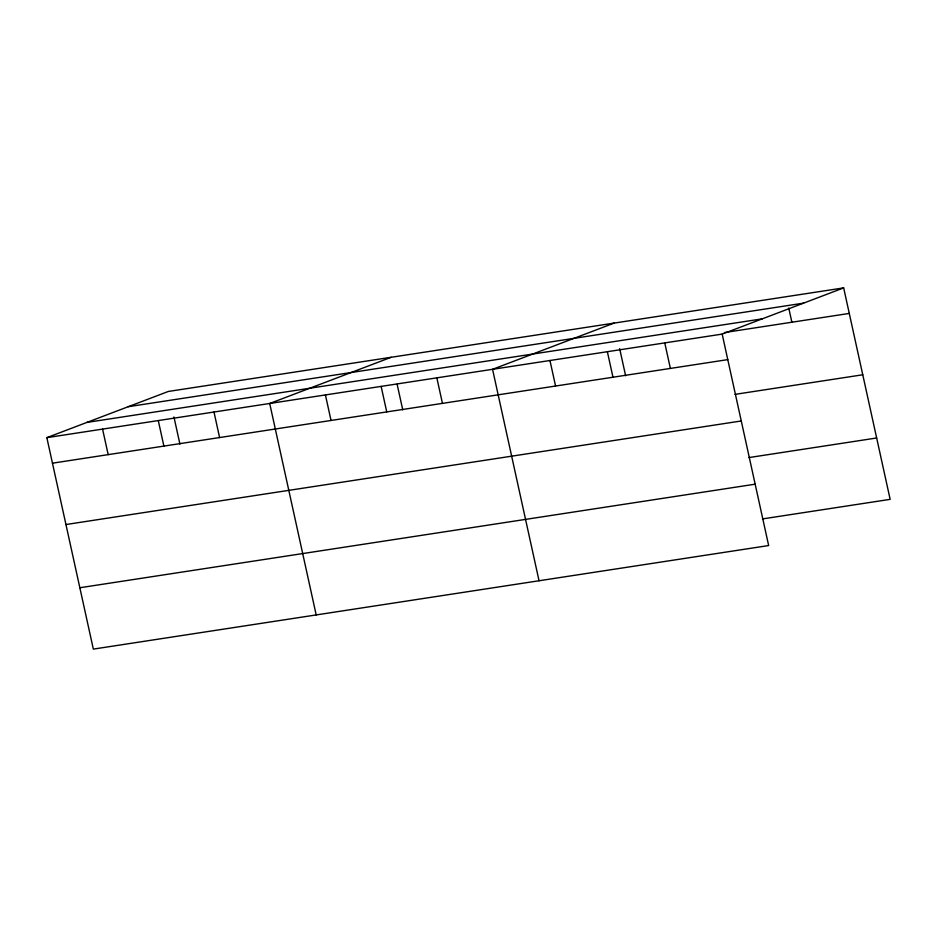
<?xml version="1.0" encoding="UTF-8"?>
<svg xmlns="http://www.w3.org/2000/svg" width="937" height="937" viewBox="0 0 937 937"><rect width="100%" height="100%" fill="white"/><g stroke="black" fill="none" stroke-linecap="round" stroke-linejoin="round"><path stroke-width="1.41" d="M843.663 287.893L722.169 334.099L768.656 545.545L93.337 649.107L46.85 437.649L168.344 391.455L843.663 287.893L890.15 499.351L762.425 518.934M391.197 357.278L269.704 403.484L316.191 614.93M614.051 323.113L492.557 369.307L539.044 580.753M128.252 406.705L803.571 303.143M86.942 422.411L762.261 318.849M724.418 332.565L849.273 313.426M46.85 437.649L722.169 334.099M52.46 463.183L727.78 359.621M735.041 394.36L862.766 374.777M65.953 524.533L741.272 420.971M748.944 457.572L876.657 437.989M79.856 587.745L755.163 484.183M788.755 308.05L791.87 322.223M664.766 342.895L670.377 368.417M619.662 348.634L625.623 375.749M607.363 351.703L612.974 377.224M549.96 360.499L555.571 386.021M436.841 377.845L442.451 403.367M397.124 384.24L402.769 409.914M381.136 386.395L386.747 411.917M325.42 394.934L331.03 420.455M213.987 412.022L219.598 437.544M173.954 416.977L179.916 444.091M158.283 420.572L163.893 446.094M102.566 429.111L108.177 454.632"/></g></svg>
